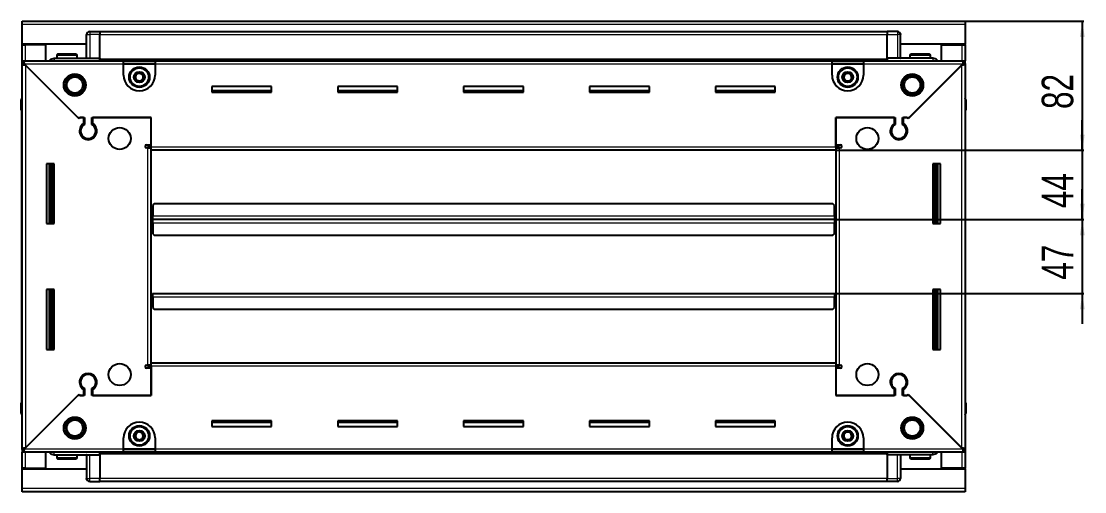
# Model space of a CAD drawing. Header units: millimetres. Extents: x 899 to 2758, y 934 to 1804.
# Drawn here: x 2083 to 2758, y 1344 to 1643 of the extents above; entities that cross this region are included whole.
import ezdxf

# ---------------------------------------------------------------- set-up
doc = ezdxf.new("R2010")
doc.units = ezdxf.units.MM
doc.layers.add('FORMAT', color=7, linetype='Continuous')
doc.styles.add('SLDTEXTSTYLE0', font='TXT', dxfattribs={"width": 0.75})
doc.dimstyles.new('SLDDIMSTYLE0', dxfattribs={"dimtxt": 20, "dimasz": 10, "dimexe": 0, "dimexo": 0.0625, "dimgap": 5, "dimtad": 2, "dimdec": 1, "dimrnd": 1e-09, "dimzin": 12, "dimdsep": 46, "dimtxsty": 'SLDTEXTSTYLE0', "dimsah": 1, "dimcen": 0.09, "dimadec": 0, "dimazin": 3, "dimtfac": 1, "dimtofl": 0, "dimtmove": 0, "dimatfit": 3, "dimfxl": 0, "dimfrac": 2, "dimtolj": 1, "dimtzin": 12, "dimarcsym": 0})
doc.dimstyles.new('SLDDIMSTYLE1', dxfattribs={"dimtxt": 20, "dimasz": 10, "dimexe": 0, "dimexo": 0.0625, "dimgap": 5, "dimtad": 2, "dimdec": 1, "dimrnd": 1e-09, "dimzin": 12, "dimdsep": 46, "dimtxsty": 'SLDTEXTSTYLE0', "dimsah": 1, "dimcen": 0.09, "dimadec": 0, "dimazin": 3, "dimtfac": 1, "dimtmove": 0, "dimatfit": 0, "dimfxl": 0, "dimfrac": 2, "dimtolj": 1, "dimtzin": 12, "dimarcsym": 0})

# ---------------------------------------------------------------- blocks, each defined once
blk = doc.blocks.new('_D_5')
at = {"layer": 'FORMAT'}
for p, q in [((2682.24, 1643.43), (2757.73, 1643.43)), ((2756.73, 1643.43), (2756.73, 1561.43)), ((2600.24, 1561.43), (2757.73, 1561.43))]:
    blk.add_line(p, q, dxfattribs=at)
for points in [[(2756.73, 1643.43), (2755.19, 1633.43), (2758.27, 1633.43)], [(2756.73, 1561.43), (2758.27, 1571.43), (2755.19, 1571.43)]]:
    blk.add_solid(points, dxfattribs=at)
at = {"layer": 'FORMAT', "insert": (2730.95, 1587.66), "char_height": 20, "attachment_point": 1, "rotation": 90, "style": 'SLDTEXTSTYLE0'}
blk.add_mtext('82', dxfattribs=at)
blk = doc.blocks.new('_D_6')
at = {"layer": 'FORMAT'}
for p, q in [((2756.73, 1561.43), (2756.73, 1580.66)), ((2600.24, 1561.43), (2757.73, 1561.43)), ((2756.73, 1561.43), (2756.73, 1517.43)), ((2599.24, 1517.43), (2757.73, 1517.43)), ((2756.73, 1517.43), (2756.73, 1498.2))]:
    blk.add_line(p, q, dxfattribs=at)
for points in [[(2756.73, 1561.43), (2758.27, 1571.43), (2755.19, 1571.43)], [(2756.73, 1517.43), (2755.19, 1507.43), (2758.27, 1507.43)]]:
    blk.add_solid(points, dxfattribs=at)
at = {"layer": 'FORMAT', "insert": (2730.95, 1524.66), "char_height": 20, "attachment_point": 1, "rotation": 90, "style": 'SLDTEXTSTYLE0'}
blk.add_mtext('44', dxfattribs=at)
blk = doc.blocks.new('_D_7')
at = {"layer": 'FORMAT'}
for p, q in [((2756.73, 1517.43), (2756.73, 1536.66)), ((2599.24, 1517.43), (2757.73, 1517.43)), ((2756.73, 1517.43), (2756.73, 1470.43)), ((2599.24, 1470.43), (2757.73, 1470.43)), ((2756.73, 1470.43), (2756.73, 1451.2))]:
    blk.add_line(p, q, dxfattribs=at)
for points in [[(2756.73, 1517.43), (2758.27, 1527.43), (2755.19, 1527.43)], [(2756.73, 1470.43), (2755.19, 1460.43), (2758.27, 1460.43)]]:
    blk.add_solid(points, dxfattribs=at)
at = {"layer": 'FORMAT', "insert": (2730.95, 1479.16), "char_height": 20, "attachment_point": 1, "rotation": 90, "style": 'SLDTEXTSTYLE0'}
blk.add_mtext('47', dxfattribs=at)

msp = doc.modelspace()

# ---------------------------------------------------------------- linework, layer by layer
at = {"color": 7, "linetype": 'Continuous', "lineweight": 25}
for p, q in [((2083.23, 1641.33), (2083.23, 1643.43)), ((2083.23, 1643.43), (2682.23, 1643.43)), ((2682.23, 1643.43), (2682.23, 1641.33)), ((2083.23, 1628.93), (2083.23, 1641.33)), ((2124.23, 1619.93), (2124.23, 1634.93)), ((2124.91, 1636.43), (2124.91, 1636.43)), ((2126.23, 1636.93), (2132.73, 1636.93)), ((2126.23, 1636.93), (2132.73, 1636.93)), ((2132.73, 1636.93), (2132.73, 1636.93)), ((2132.73, 1636.93), (2132.73, 1636.93)), ((2132.73, 1636.93), (2132.73, 1634.93)), ((2632.73, 1636.78), (2132.73, 1636.78)), ((2132.73, 1619.93), (2132.73, 1634.93)), ((2632.73, 1636.93), (2632.73, 1636.93)), ((2639.23, 1636.93), (2632.73, 1636.93)), ((2639.23, 1636.93), (2632.73, 1636.93)), ((2632.73, 1636.93), (2632.73, 1634.93)), ((2632.73, 1619.93), (2632.73, 1634.93)), ((2641.23, 1634.93), (2641.23, 1634.93)), ((2641.23, 1619.93), (2641.23, 1634.93)), ((2682.23, 1641.33), (2682.23, 1628.93)), ((2124.23, 1628.93), (2083.23, 1628.93)), ((2083.23, 1628.43), (2083.23, 1628.93)), ((2083.23, 1628.43), (2085.33, 1628.43)), ((2083.23, 1618.18), (2083.23, 1628.43)), ((2084.73, 1628.43), (2084.73, 1628.93)), ((2098.23, 1628.43), (2085.33, 1628.43)), ((2098.23, 1618.18), (2098.23, 1628.43)), ((2682.23, 1628.93), (2641.23, 1628.93)), ((2667.23, 1618.18), (2667.23, 1628.43)), ((2667.23, 1628.43), (2680.13, 1628.43)), ((2680.13, 1628.43), (2682.23, 1628.43)), ((2680.73, 1628.43), (2680.73, 1628.93)), ((2682.23, 1628.43), (2682.23, 1628.93)), ((2682.23, 1628.43), (2682.23, 1618.18)), ((2105.23, 1621.83), (2105.23, 1619.93)), ((2106.03, 1622.63), (2117.43, 1622.63)), ((2118.23, 1619.93), (2118.23, 1621.83)), ((2647.23, 1621.83), (2647.23, 1619.93)), ((2648.03, 1622.63), (2659.43, 1622.63)), ((2660.23, 1619.93), (2660.23, 1621.83)), ((2083.23, 1616.68), (2083.23, 1618.18)), ((2083.23, 1618.18), (2084.23, 1618.18)), ((2083.23, 1616.18), (2083.23, 1616.68)), ((2083.23, 1616.68), (2084.23, 1616.68)), ((2083.23, 1371.68), (2083.23, 1616.18)), ((2084.73, 1616.18), (2083.23, 1616.18)), ((2084.23, 1618.18), (2147.73, 1618.18)), ((2084.23, 1616.68), (2084.23, 1618.18)), ((2084.83, 1616.08), (2118.73, 1582.18)), ((2119.43, 1581.48), (2085.33, 1615.58)), ((2103.73, 1619.93), (2132.73, 1619.93)), ((2132.66, 1618.18), (2132.73, 1619.9)), ((2132.73, 1619.93), (2132.73, 1619.43)), ((2132.73, 1618.78), (2632.73, 1618.78)), ((2147.73, 1616.08), (2147.73, 1618.18)), ((2147.73, 1618.18), (2167.73, 1618.18)), ((2147.73, 1616.68), (2167.73, 1616.68)), ((2147.73, 1609.18), (2147.73, 1616.08)), ((2167.73, 1618.18), (2597.73, 1618.18)), ((2167.73, 1618.18), (2167.73, 1616.08)), ((2167.73, 1616.08), (2167.73, 1609.18)), ((2597.73, 1616.08), (2597.73, 1618.18)), ((2597.73, 1618.18), (2617.73, 1618.18)), ((2597.73, 1616.68), (2617.73, 1616.68)), ((2597.73, 1609.18), (2597.73, 1616.08)), ((2617.73, 1618.18), (2681.23, 1618.18)), ((2617.73, 1618.18), (2617.73, 1616.08)), ((2617.73, 1616.08), (2617.73, 1609.18)), ((2632.73, 1619.93), (2632.73, 1619.43)), ((2661.73, 1619.93), (2632.73, 1619.93)), ((2632.73, 1619.9), (2632.81, 1618.18)), ((2680.13, 1615.58), (2646.03, 1581.48)), ((2646.73, 1582.18), (2680.63, 1616.08)), ((2680.73, 1616.18), (2682.23, 1616.18)), ((2681.23, 1616.68), (2681.23, 1618.18)), ((2681.23, 1618.18), (2682.23, 1618.18)), ((2681.23, 1616.68), (2682.23, 1616.68)), ((2682.23, 1616.68), (2682.23, 1618.18)), ((2682.23, 1616.68), (2682.23, 1616.18)), ((2682.23, 1616.18), (2682.23, 1371.68)), ((2241.73, 1601.93), (2203.73, 1601.93)), ((2203.73, 1601.93), (2203.73, 1598.43)), ((2241.73, 1598.43), (2241.73, 1601.93)), ((2321.73, 1601.93), (2283.73, 1601.93)), ((2283.73, 1601.93), (2283.73, 1598.43)), ((2321.73, 1598.43), (2321.73, 1601.93)), ((2401.73, 1601.93), (2363.73, 1601.93)), ((2363.73, 1601.93), (2363.73, 1598.43)), ((2401.73, 1598.43), (2401.73, 1601.93)), ((2481.73, 1601.93), (2443.73, 1601.93)), ((2443.73, 1601.93), (2443.73, 1598.43)), ((2481.73, 1598.43), (2481.73, 1601.93)), ((2561.73, 1601.93), (2523.73, 1601.93)), ((2523.73, 1601.93), (2523.73, 1598.43)), ((2561.73, 1598.43), (2561.73, 1601.93)), ((2241.73, 1599.18), (2203.73, 1599.18)), ((2203.73, 1598.43), (2241.73, 1598.43)), ((2321.73, 1599.18), (2283.73, 1599.18)), ((2283.73, 1598.43), (2321.73, 1598.43)), ((2401.73, 1599.18), (2363.73, 1599.18)), ((2363.73, 1598.43), (2401.73, 1598.43)), ((2481.73, 1599.18), (2443.73, 1599.18)), ((2443.73, 1598.43), (2481.73, 1598.43)), ((2561.73, 1599.18), (2523.73, 1599.18)), ((2523.73, 1598.43), (2561.73, 1598.43)), ((2682.23, 1594.76), (2682.23, 1594.76)), ((2082.73, 1593.43), (2082.73, 1586.93)), ((2082.73, 1586.93), (2082.73, 1593.43)), ((2682.73, 1593.43), (2682.73, 1586.93)), ((2682.73, 1586.93), (2682.73, 1593.43)), ((2082.73, 1586.93), (2082.73, 1586.93)), ((2083.23, 1586.93), (2082.73, 1586.93)), ((2082.88, 1586.93), (2082.88, 1400.93)), ((2118.73, 1582.18), (2122.93, 1582.18)), ((2120.13, 1582.18), (2119.43, 1581.48)), ((2122.23, 1582.18), (2120.13, 1582.18)), ((2122.23, 1582.18), (2122.23, 1578.29)), ((2122.93, 1582.18), (2122.93, 1577.9)), ((2127.53, 1582.18), (2165.23, 1582.18)), ((2127.53, 1577.9), (2127.53, 1582.18)), ((2128.23, 1578.29), (2128.23, 1582.18)), ((2165.23, 1582.18), (2128.23, 1582.18)), ((2165.23, 1563.53), (2165.23, 1582.18)), ((2165.23, 1564.93), (2165.23, 1582.18)), ((2600.23, 1582.18), (2637.93, 1582.18)), ((2600.23, 1563.53), (2600.23, 1582.18)), ((2600.23, 1582.18), (2600.23, 1564.93)), ((2637.23, 1582.18), (2600.23, 1582.18)), ((2637.23, 1582.18), (2637.23, 1578.29)), ((2637.93, 1582.18), (2637.93, 1577.9)), ((2642.53, 1582.18), (2646.73, 1582.18)), ((2642.53, 1577.9), (2642.53, 1582.18)), ((2645.33, 1582.18), (2643.23, 1582.18)), ((2643.23, 1578.29), (2643.23, 1582.18)), ((2646.03, 1581.48), (2645.33, 1582.18)), ((2682.23, 1586.93), (2682.73, 1586.93)), ((2682.58, 1400.93), (2682.58, 1586.93)), ((2682.73, 1586.93), (2682.73, 1586.93)), ((2682.73, 1586.93), (2682.73, 1586.93)), ((2123.23, 1569.32), (2123.23, 1568.56)), ((2642.23, 1569.32), (2642.23, 1568.56)), ((2162.38, 1564.93), (2165.23, 1564.93)), ((2163.13, 1562.93), (2162.38, 1562.93)), ((2163.13, 1562.93), (2165.23, 1562.93)), ((2165.23, 1563.93), (2163.23, 1563.93)), ((2163.23, 1563.93), (2163.23, 1562.93)), ((2165.23, 1561.43), (2165.23, 1563.53)), ((2600.23, 1561.43), (2165.23, 1561.43)), ((2165.23, 1426.43), (2165.23, 1561.43)), ((2600.23, 1564.93), (2603.08, 1564.93)), ((2602.23, 1563.93), (2600.23, 1563.93)), ((2600.23, 1563.53), (2600.23, 1561.43)), ((2600.23, 1562.93), (2602.33, 1562.93)), ((2600.23, 1561.43), (2600.23, 1426.43)), ((2602.23, 1562.93), (2602.23, 1563.93)), ((2603.08, 1562.93), (2602.33, 1562.93)), ((2103.73, 1552.93), (2098.73, 1552.93)), ((2098.73, 1552.93), (2098.73, 1514.93)), ((2100.88, 1514.93), (2100.88, 1552.93)), ((2102.67, 1514.93), (2102.67, 1552.93)), ((2102.71, 1514.93), (2102.71, 1552.93)), ((2103.73, 1514.93), (2103.73, 1552.93)), ((2661.73, 1552.93), (2661.73, 1514.93)), ((2666.73, 1552.93), (2661.73, 1552.93)), ((2662.75, 1552.93), (2662.75, 1514.93)), ((2662.79, 1552.93), (2662.79, 1514.93)), ((2664.58, 1552.93), (2664.58, 1514.93)), ((2666.73, 1514.93), (2666.73, 1552.93)), ((2167.23, 1527.43), (2166.23, 1526.43)), ((2598.23, 1527.43), (2167.23, 1527.43)), ((2599.23, 1526.43), (2598.23, 1527.43)), ((2166.23, 1520.28), (2165.98, 1520.28)), ((2165.98, 1520.28), (2165.98, 1517.43)), ((2166.23, 1526.43), (2166.23, 1519.53)), ((2599.23, 1519.53), (2599.23, 1526.43)), ((2599.48, 1520.28), (2599.23, 1520.28)), ((2599.48, 1517.43), (2599.48, 1520.28)), ((2098.73, 1514.93), (2103.73, 1514.93)), ((2165.98, 1517.43), (2165.23, 1517.43)), ((2165.98, 1517.43), (2165.98, 1514.58)), ((2165.98, 1514.58), (2166.23, 1514.58)), ((2166.23, 1517.43), (2166.23, 1519.53)), ((2599.23, 1517.43), (2166.23, 1517.43)), ((2166.23, 1515.33), (2166.23, 1517.43)), ((2166.23, 1515.33), (2166.23, 1508.43)), ((2599.23, 1519.53), (2599.23, 1517.43)), ((2599.23, 1517.43), (2599.23, 1515.33)), ((2599.23, 1508.43), (2599.23, 1515.33)), ((2599.23, 1514.58), (2599.48, 1514.58)), ((2600.23, 1517.43), (2599.48, 1517.43)), ((2599.48, 1514.58), (2599.48, 1517.43)), ((2661.73, 1514.93), (2666.73, 1514.93)), ((2166.23, 1508.43), (2167.23, 1507.43)), ((2167.23, 1507.43), (2598.23, 1507.43)), ((2598.23, 1507.43), (2599.23, 1508.43)), ((2103.73, 1472.93), (2098.73, 1472.93)), ((2098.73, 1472.93), (2098.73, 1434.93)), ((2100.88, 1434.93), (2100.88, 1472.93)), ((2102.67, 1434.93), (2102.67, 1472.93)), ((2102.71, 1434.93), (2102.71, 1472.93)), ((2103.73, 1434.93), (2103.73, 1472.93)), ((2661.73, 1472.93), (2661.73, 1434.93)), ((2666.73, 1472.93), (2661.73, 1472.93)), ((2662.75, 1472.93), (2662.75, 1434.93)), ((2662.79, 1472.93), (2662.79, 1434.93)), ((2664.58, 1472.93), (2664.58, 1434.93)), ((2666.73, 1434.93), (2666.73, 1472.93)), ((2165.23, 1470.43), (2165.98, 1470.43)), ((2165.98, 1470.43), (2165.98, 1467.58)), ((2165.98, 1467.58), (2166.23, 1467.58)), ((2166.23, 1468.33), (2166.23, 1470.43)), ((2166.23, 1470.43), (2599.23, 1470.43)), ((2166.23, 1468.33), (2166.23, 1461.43)), ((2599.23, 1470.43), (2599.23, 1468.33)), ((2599.23, 1461.43), (2599.23, 1468.33)), ((2599.23, 1467.58), (2599.48, 1467.58)), ((2599.48, 1467.58), (2599.48, 1470.43)), ((2599.48, 1470.43), (2600.23, 1470.43)), ((2166.23, 1461.43), (2167.23, 1460.43)), ((2167.23, 1460.43), (2598.23, 1460.43)), ((2598.23, 1460.43), (2599.23, 1461.43)), ((2098.73, 1434.93), (2103.73, 1434.93)), ((2661.73, 1434.93), (2666.73, 1434.93)), ((2165.23, 1424.33), (2165.23, 1426.43)), ((2165.23, 1426.43), (2600.23, 1426.43)), ((2600.23, 1426.43), (2600.23, 1424.33)), ((2123.23, 1419.31), (2123.23, 1418.55)), ((2162.38, 1424.93), (2163.13, 1424.93)), ((2165.23, 1422.93), (2162.38, 1422.93)), ((2165.23, 1424.93), (2163.13, 1424.93)), ((2163.23, 1424.93), (2163.23, 1423.93)), ((2163.23, 1423.93), (2165.23, 1423.93)), ((2165.23, 1424.33), (2165.23, 1405.68)), ((2165.23, 1405.68), (2165.23, 1422.93)), ((2602.33, 1424.93), (2600.23, 1424.93)), ((2600.23, 1424.33), (2600.23, 1405.68)), ((2600.23, 1423.93), (2602.23, 1423.93)), ((2600.23, 1422.93), (2600.23, 1405.68)), ((2603.08, 1422.93), (2600.23, 1422.93)), ((2602.23, 1423.93), (2602.23, 1424.93)), ((2602.33, 1424.93), (2603.08, 1424.93)), ((2642.23, 1419.31), (2642.23, 1418.55)), ((2118.73, 1405.68), (2084.83, 1371.78)), ((2085.33, 1372.28), (2119.43, 1406.38)), ((2122.93, 1405.68), (2118.73, 1405.68)), ((2119.43, 1406.38), (2120.13, 1405.68)), ((2120.13, 1405.68), (2122.23, 1405.68)), ((2122.23, 1409.57), (2122.23, 1405.68)), ((2122.93, 1409.97), (2122.93, 1405.68)), ((2127.53, 1405.68), (2127.53, 1409.97)), ((2165.23, 1405.68), (2127.53, 1405.68)), ((2128.23, 1405.68), (2128.23, 1409.57)), ((2128.23, 1405.68), (2165.23, 1405.68)), ((2637.93, 1405.68), (2600.23, 1405.68)), ((2600.23, 1405.68), (2637.23, 1405.68)), ((2637.23, 1409.57), (2637.23, 1405.68)), ((2637.93, 1409.97), (2637.93, 1405.68)), ((2642.53, 1405.68), (2642.53, 1409.97)), ((2646.73, 1405.68), (2642.53, 1405.68)), ((2643.23, 1405.68), (2643.23, 1409.57)), ((2643.23, 1405.68), (2645.33, 1405.68)), ((2645.33, 1405.68), (2646.03, 1406.38)), ((2646.03, 1406.38), (2680.13, 1372.28)), ((2680.63, 1371.78), (2646.73, 1405.68)), ((2082.73, 1400.93), (2082.73, 1400.93)), ((2082.73, 1394.43), (2082.73, 1400.93)), ((2082.73, 1400.93), (2082.73, 1400.93)), ((2082.73, 1400.93), (2082.73, 1394.43)), ((2083.23, 1400.93), (2082.73, 1400.93)), ((2682.23, 1400.93), (2682.73, 1400.93)), ((2682.73, 1400.93), (2682.73, 1400.93)), ((2682.73, 1394.43), (2682.73, 1400.93)), ((2682.73, 1400.93), (2682.73, 1394.43)), ((2083.23, 1393.11), (2083.23, 1393.11)), ((2241.73, 1389.43), (2203.73, 1389.43)), ((2203.73, 1389.43), (2203.73, 1385.93)), ((2203.73, 1388.68), (2241.73, 1388.68)), ((2203.73, 1385.93), (2241.73, 1385.93)), ((2241.73, 1385.93), (2241.73, 1389.43)), ((2321.73, 1389.43), (2283.73, 1389.43)), ((2283.73, 1389.43), (2283.73, 1385.93)), ((2283.73, 1388.68), (2321.73, 1388.68)), ((2283.73, 1385.93), (2321.73, 1385.93)), ((2321.73, 1385.93), (2321.73, 1389.43)), ((2401.73, 1389.43), (2363.73, 1389.43)), ((2363.73, 1389.43), (2363.73, 1385.93)), ((2363.73, 1388.68), (2401.73, 1388.68)), ((2363.73, 1385.93), (2401.73, 1385.93)), ((2401.73, 1385.93), (2401.73, 1389.43)), ((2481.73, 1389.43), (2443.73, 1389.43)), ((2443.73, 1389.43), (2443.73, 1385.93)), ((2443.73, 1388.68), (2481.73, 1388.68)), ((2443.73, 1385.93), (2481.73, 1385.93)), ((2481.73, 1385.93), (2481.73, 1389.43)), ((2561.73, 1389.43), (2523.73, 1389.43)), ((2523.73, 1389.43), (2523.73, 1385.93)), ((2523.73, 1388.68), (2561.73, 1388.68)), ((2523.73, 1385.93), (2561.73, 1385.93)), ((2561.73, 1385.93), (2561.73, 1389.43)), ((2147.73, 1371.78), (2147.73, 1378.68)), ((2167.73, 1378.68), (2167.73, 1371.78)), ((2597.73, 1371.78), (2597.73, 1378.68)), ((2617.73, 1378.68), (2617.73, 1371.78)), ((2083.23, 1371.18), (2083.23, 1371.68)), ((2084.73, 1371.68), (2083.23, 1371.68)), ((2147.73, 1369.68), (2147.73, 1371.78)), ((2167.73, 1371.78), (2167.73, 1369.68)), ((2597.73, 1369.68), (2597.73, 1371.78)), ((2617.73, 1371.78), (2617.73, 1369.68)), ((2680.73, 1371.68), (2682.23, 1371.68)), ((2682.23, 1371.68), (2682.23, 1371.18)), ((2083.23, 1371.18), (2083.23, 1369.68)), ((2084.23, 1371.18), (2083.23, 1371.18)), ((2083.23, 1359.43), (2083.23, 1369.68)), ((2084.23, 1369.68), (2083.23, 1369.68)), ((2084.23, 1371.18), (2084.23, 1369.68)), ((2147.73, 1369.68), (2084.23, 1369.68)), ((2098.23, 1359.43), (2098.23, 1369.68)), ((2103.73, 1367.93), (2132.73, 1367.93)), ((2105.23, 1367.93), (2105.23, 1366.03)), ((2109.81, 1365.23), (2106.03, 1365.23)), ((2117.43, 1365.23), (2109.81, 1365.23)), ((2118.23, 1366.03), (2118.23, 1367.93)), ((2124.23, 1367.93), (2124.23, 1352.93)), ((2132.73, 1367.97), (2132.66, 1369.68)), ((2632.73, 1369.08), (2132.73, 1369.08)), ((2132.73, 1367.93), (2132.73, 1368.43)), ((2132.73, 1367.93), (2132.73, 1352.93)), ((2167.73, 1371.18), (2147.73, 1371.18)), ((2167.73, 1369.68), (2147.73, 1369.68)), ((2597.73, 1369.68), (2167.73, 1369.68)), ((2617.73, 1371.18), (2597.73, 1371.18)), ((2617.73, 1369.68), (2597.73, 1369.68)), ((2681.23, 1369.68), (2617.73, 1369.68)), ((2632.81, 1369.68), (2632.73, 1367.97)), ((2632.73, 1367.93), (2632.73, 1368.43)), ((2661.73, 1367.93), (2632.73, 1367.93)), ((2632.73, 1367.93), (2632.73, 1352.93)), ((2641.23, 1367.93), (2641.23, 1352.93)), ((2647.23, 1367.93), (2647.23, 1366.03)), ((2655.02, 1365.23), (2648.03, 1365.23)), ((2659.43, 1365.23), (2655.02, 1365.23)), ((2660.23, 1366.03), (2660.23, 1367.93)), ((2667.23, 1359.43), (2667.23, 1369.68)), ((2681.23, 1371.18), (2681.23, 1369.68)), ((2682.23, 1371.18), (2681.23, 1371.18)), ((2682.23, 1369.68), (2681.23, 1369.68)), ((2682.23, 1371.18), (2682.23, 1369.68)), ((2682.23, 1369.68), (2682.23, 1359.43)), ((2085.33, 1359.43), (2083.23, 1359.43)), ((2083.23, 1358.93), (2083.23, 1359.43)), ((2083.23, 1346.53), (2083.23, 1358.93)), ((2083.23, 1358.93), (2124.23, 1358.93)), ((2084.73, 1358.93), (2084.73, 1359.43)), ((2085.33, 1359.43), (2098.23, 1359.43)), ((2641.23, 1358.93), (2682.23, 1358.93)), ((2680.13, 1359.43), (2667.23, 1359.43)), ((2682.23, 1359.43), (2680.13, 1359.43)), ((2680.73, 1358.93), (2680.73, 1359.43)), ((2682.23, 1358.93), (2682.23, 1359.43)), ((2682.23, 1358.93), (2682.23, 1346.53)), ((2124.23, 1352.93), (2124.23, 1352.93)), ((2132.73, 1350.93), (2132.73, 1352.93)), ((2132.73, 1351.08), (2632.73, 1351.08)), ((2632.73, 1350.93), (2632.73, 1352.93)), ((2640.55, 1351.43), (2640.55, 1351.43)), ((2083.23, 1344.43), (2083.23, 1346.53)), ((2682.23, 1344.43), (2083.23, 1344.43)), ((2126.23, 1350.93), (2132.73, 1350.93)), ((2126.23, 1350.93), (2132.73, 1350.93)), ((2132.73, 1350.93), (2132.73, 1350.93)), ((2632.73, 1350.93), (2632.73, 1350.93)), ((2639.23, 1350.93), (2632.73, 1350.93)), ((2632.73, 1350.93), (2632.73, 1350.93)), ((2639.23, 1350.93), (2632.73, 1350.93)), ((2682.23, 1346.53), (2682.23, 1344.43))]:
    msp.add_line(p, q, dxfattribs=at)
at = {"color": 8, "linetype": 'Continuous', "lineweight": 18}
for p, q in [((2682.23, 1641.33), (2083.23, 1641.33)), ((2124.23, 1634.93), (2126.23, 1634.93)), ((2126.23, 1636.93), (2126.23, 1634.93)), ((2126.23, 1634.93), (2126.23, 1619.93)), ((2132.73, 1634.93), (2126.23, 1634.93)), ((2632.73, 1634.93), (2639.23, 1634.93)), ((2639.23, 1636.93), (2639.23, 1634.93)), ((2639.23, 1634.93), (2639.23, 1619.93)), ((2641.23, 1634.93), (2639.23, 1634.93)), ((2085.33, 1628.43), (2085.33, 1628.93)), ((2085.33, 1618.18), (2085.33, 1628.43)), ((2632.73, 1634.78), (2132.73, 1634.78)), ((2680.13, 1628.93), (2680.13, 1628.43)), ((2680.13, 1628.43), (2680.13, 1618.18)), ((2105.23, 1621.83), (2118.23, 1621.83)), ((2647.23, 1621.83), (2660.23, 1621.83)), ((2147.73, 1616.08), (2084.83, 1616.08)), ((2085.33, 1615.58), (2085.33, 1372.28)), ((2632.73, 1619.43), (2132.73, 1619.43)), ((2632.73, 1618.2), (2132.73, 1618.2)), ((2147.73, 1616.08), (2167.73, 1616.08)), ((2597.73, 1616.08), (2167.73, 1616.08)), ((2597.73, 1616.08), (2617.73, 1616.08)), ((2680.63, 1616.08), (2617.73, 1616.08)), ((2680.13, 1372.28), (2680.13, 1615.58)), ((2083.23, 1593.43), (2082.73, 1593.43)), ((2682.23, 1593.43), (2682.73, 1593.43)), ((2163.13, 1424.93), (2163.13, 1562.93)), ((2165.23, 1563.53), (2600.23, 1563.53)), ((2602.33, 1562.93), (2602.33, 1424.93)), ((2100.23, 1552.93), (2100.23, 1514.93)), ((2101.47, 1552.93), (2101.47, 1514.93)), ((2663.99, 1514.93), (2663.99, 1552.93)), ((2665.23, 1514.93), (2665.23, 1552.93)), ((2599.23, 1519.53), (2166.23, 1519.53)), ((2166.23, 1515.33), (2599.23, 1515.33)), ((2100.23, 1472.93), (2100.23, 1434.93)), ((2101.47, 1472.93), (2101.47, 1434.93)), ((2663.99, 1434.93), (2663.99, 1472.93)), ((2665.23, 1434.93), (2665.23, 1472.93)), ((2166.23, 1468.33), (2599.23, 1468.33)), ((2600.23, 1424.33), (2165.23, 1424.33)), ((2083.23, 1394.43), (2082.73, 1394.43)), ((2682.23, 1394.43), (2682.73, 1394.43)), ((2084.83, 1371.78), (2147.73, 1371.78)), ((2167.73, 1371.78), (2147.73, 1371.78)), ((2167.73, 1371.78), (2597.73, 1371.78)), ((2617.73, 1371.78), (2597.73, 1371.78)), ((2617.73, 1371.78), (2680.63, 1371.78)), ((2085.33, 1359.43), (2085.33, 1369.68)), ((2109.53, 1366.03), (2105.23, 1366.03)), ((2118.23, 1366.03), (2109.53, 1366.03)), ((2126.23, 1352.93), (2126.23, 1367.93)), ((2132.73, 1369.67), (2632.73, 1369.67)), ((2132.73, 1368.43), (2632.73, 1368.43)), ((2639.23, 1352.93), (2639.23, 1367.93)), ((2655.2, 1366.03), (2647.23, 1366.03)), ((2660.23, 1366.03), (2655.2, 1366.03)), ((2680.13, 1369.68), (2680.13, 1359.43)), ((2085.33, 1358.93), (2085.33, 1359.43)), ((2680.13, 1359.43), (2680.13, 1358.93)), ((2124.23, 1352.93), (2126.23, 1352.93)), ((2132.73, 1352.93), (2126.23, 1352.93)), ((2126.23, 1350.93), (2126.23, 1352.93)), ((2132.73, 1353.08), (2632.73, 1353.08)), ((2632.73, 1352.93), (2639.23, 1352.93)), ((2641.23, 1352.93), (2639.23, 1352.93)), ((2639.23, 1350.93), (2639.23, 1352.93)), ((2682.23, 1346.53), (2083.23, 1346.53))]:
    msp.add_line(p, q, dxfattribs=at)
at = {"color": 7, "linetype": 'Continuous', "lineweight": 25, "flags": 128}
for points in [[(2641.08, 1635.69), (2641.19, 1635.32), (2641.23, 1634.93)], [(2124.38, 1352.18), (2124.27, 1352.54), (2124.23, 1352.93)]]:
    msp.add_lwpolyline(points, dxfattribs=at)
at = {"color": 7, "linetype": 'Continuous', "lineweight": 25}
for centre, radius in [((2116.73, 1602.93), 7), ((2116.73, 1602.93), 6.03), ((2116.73, 1602.93), 5.1), ((2157.73, 1607.93), 6.5), ((2157.73, 1607.93), 3.46), ((2607.73, 1607.93), 6.5), ((2607.73, 1607.93), 3.46), ((2648.73, 1602.93), 7), ((2648.73, 1602.93), 6.03), ((2648.73, 1602.93), 5.1), ((2145.23, 1568.93), 7), ((2620.23, 1568.93), 7), ((2145.23, 1418.93), 7), ((2620.23, 1418.93), 7), ((2116.73, 1384.93), 7), ((2648.73, 1384.93), 7), ((2116.73, 1384.93), 6.02), ((2116.73, 1384.93), 5.1), ((2157.73, 1379.93), 6.5), ((2607.73, 1379.93), 6.5), ((2648.73, 1384.93), 6.03), ((2648.73, 1384.93), 5.1), ((2157.73, 1379.93), 3.46), ((2607.73, 1379.93), 3.46)]:
    msp.add_circle(centre, radius, dxfattribs=at)
at = {"color": 8, "linetype": 'Continuous', "lineweight": 18}
for centre in [(2157.73, 1607.93), (2607.73, 1607.93), (2157.73, 1379.93), (2607.73, 1379.93)]:
    msp.add_circle(centre, 5.7, dxfattribs=at)
at = {"color": 7, "linetype": 'Continuous', "lineweight": 25}
for centre, radius, start, end in [((2126.23, 1634.93), 2, 90, 180), ((2639.23, 1634.93), 2, 0, 90), ((2106.03, 1621.83), 0.8, 90, 180), ((2117.43, 1621.83), 0.8, 0, 90), ((2648.03, 1621.83), 0.8, 90, 180), ((2659.43, 1621.83), 0.8, 0, 90), ((2124.03, 1620.13), 0.2, 270, 0), ((2641.43, 1620.13), 0.2, 180, 270), ((2157.73, 1609.18), 10, 180, 270), ((2157.73, 1607.93), 2.5, 134.01559, 194.01559), ((2157.73, 1607.93), 2.5, 74.01559, 134.01559), ((2157.73, 1609.18), 10, 270, 0), ((2157.73, 1607.93), 2.5, 14.01559, 74.01559), ((2157.73, 1607.93), 2.5, 314.01559, 14.01559), ((2607.73, 1609.18), 10, 180, 270), ((2607.73, 1607.93), 2.5, 160.11158, 220.11158), ((2607.73, 1607.93), 2.5, 100.11158, 160.11158), ((2607.73, 1607.93), 2.5, 40.11158, 100.11158), ((2607.73, 1609.18), 10, 270, 0), ((2607.73, 1607.93), 2.5, 340.11158, 40.11158), ((2157.73, 1607.93), 2.5, 194.01559, 254.01559), ((2157.73, 1607.93), 2.5, 254.01559, 314.01559), ((2607.73, 1607.93), 2.5, 220.11158, 280.11158), ((2607.73, 1607.93), 2.5, 280.11158, 340.11158), ((2084.73, 1593.43), 2, 138.59038, 180), ((2680.73, 1593.43), 2, 0, 41.39416), ((2125.23, 1573.68), 5.5, 123.05573, 56.94427), ((2125.23, 1573.68), 4.8, 118.63099, 61.36901), ((2640.23, 1573.68), 5.5, 123.05573, 56.94427), ((2640.23, 1573.68), 4.8, 118.63099, 61.36901), ((2162.38, 1563.93), 1, 90, 270), ((2603.08, 1563.93), 1, 270, 90), ((2125.23, 1414.18), 5.5, 303.05573, 236.94427), ((2125.23, 1414.18), 4.8, 298.63099, 241.36901), ((2162.38, 1423.93), 1, 90, 270), ((2603.08, 1423.93), 1, 270, 90), ((2640.23, 1414.18), 5.5, 303.05573, 236.94427), ((2640.23, 1414.18), 4.8, 298.63099, 241.36901), ((2084.73, 1394.43), 2, 180, 221.39416), ((2680.73, 1394.43), 2, 318.57492, 360), ((2680.73, 1394.43), 2, 318.59038, 0), ((2157.73, 1378.68), 10, 90, 180), ((2157.73, 1378.68), 10, 0, 90), ((2607.73, 1378.68), 10, 90, 180), ((2607.73, 1378.68), 10, 0, 90), ((2157.73, 1379.93), 2.5, 127.47401, 187.47401), ((2157.73, 1379.93), 2.5, 187.47401, 247.47401), ((2157.73, 1379.93), 2.5, 67.47401, 127.47401), ((2157.73, 1379.93), 2.5, 7.47401, 67.47401), ((2157.73, 1379.93), 2.5, 307.47401, 7.47401), ((2607.73, 1379.93), 2.5, 147.04236, 207.04236), ((2607.73, 1379.93), 2.5, 207.04236, 267.04236), ((2607.73, 1379.93), 2.5, 87.04236, 147.04236), ((2607.73, 1379.93), 2.5, 267.04236, 327.04236), ((2607.73, 1379.93), 2.5, 27.04236, 87.04236), ((2607.73, 1379.93), 2.5, 327.04236, 27.04236), ((2157.73, 1379.93), 2.5, 247.47401, 307.47401), ((2106.03, 1366.03), 0.8, 180, 270), ((2117.43, 1366.03), 0.8, 270, 360), ((2124.03, 1367.73), 0.2, 0, 90), ((2641.43, 1367.73), 0.2, 90, 180), ((2648.03, 1366.03), 0.8, 180, 270), ((2659.43, 1366.03), 0.8, 270, 0), ((2126.23, 1352.93), 2, 180, 270), ((2639.23, 1352.93), 2, 270, 0)]:
    msp.add_arc(centre, radius, start, end, dxfattribs=at)
for points, knots in [([(2083.23, 1616.18), (2083.26, 1616.14), (2083.31, 1616.05), (2083.7, 1615.91), (2084.26, 1615.78), (2084.84, 1615.67), (2085.2, 1615.61), (2085.33, 1615.58)], [0, 0, 0, 0, 0.230255, 0.448522, 0.666786, 0.88505, 1, 1, 1, 1]), ([(2084.83, 1616.08), (2084.78, 1616.34), (2084.69, 1616.83), (2084.56, 1617.47), (2084.43, 1617.94), (2084.32, 1618.16), (2084.25, 1618.18), (2084.23, 1618.18)], [0, 0, 0, 0, 0.230255, 0.448522, 0.666786, 0.88505, 1, 1, 1, 1]), ([(2100.52, 1618.18), (2100.64, 1618.38), (2101.02, 1619.03), (2102.18, 1619.74), (2103.21, 1619.87), (2103.73, 1619.93)], [0, 0, 0, 0, 0.18225, 0.591125, 1, 1, 1, 1]), ([(2132.73, 1619.93), (2132.73, 1619.9), (2132.73, 1619.82), (2132.73, 1619.2), (2132.73, 1618.62), (2132.73, 1618.23), (2132.73, 1618.2)], [0, 0, 0, 0, 0.324279, 0.648558, 0.972836, 1, 1, 1, 1]), ([(2632.73, 1619.93), (2632.73, 1619.9), (2632.73, 1619.82), (2632.73, 1619.2), (2632.73, 1618.64), (2632.73, 1618.27), (2632.73, 1618.26)], [0, 0, 0, 0, 0.330266, 0.660532, 0.990799, 1, 1, 1, 1]), ([(2664.95, 1618.18), (2664.83, 1618.38), (2664.44, 1619.03), (2663.28, 1619.74), (2662.25, 1619.87), (2661.73, 1619.93)], [0, 0, 0, 0, 0.1822499, 0.5911249, 1, 1, 1, 1]), ([(2680.13, 1615.58), (2680.38, 1615.63), (2680.88, 1615.72), (2681.52, 1615.85), (2681.98, 1615.98), (2682.2, 1616.09), (2682.22, 1616.16), (2682.23, 1616.18)], [0, 0, 0, 0, 0.2302553, 0.4485219, 0.6667858, 0.8850496, 1, 1, 1, 1]), ([(2681.23, 1618.18), (2681.18, 1618.16), (2681.09, 1618.11), (2680.96, 1617.71), (2680.83, 1617.15), (2680.72, 1616.57), (2680.65, 1616.21), (2680.63, 1616.08)], [0, 0, 0, 0, 0.230255, 0.448522, 0.666786, 0.88505, 1, 1, 1, 1]), ([(2154.96, 1608.73), (2155.33, 1609.09), (2156.02, 1609.76), (2156.71, 1610.42), (2157.03, 1610.73)], [0, 0, 0, 0, 0.534686, 1, 1, 1, 1]), ([(2155.65, 1605.93), (2155.57, 1606.26), (2155.37, 1607.06), (2155.13, 1608.03), (2154.99, 1608.61), (2154.96, 1608.73)], [0, 0, 0, 0, 0.362901, 0.866875, 1, 1, 1, 1]), ([(2157.03, 1610.73), (2157.53, 1610.59), (2158.45, 1610.33), (2159.38, 1610.06), (2159.81, 1609.94)], [0, 0, 0, 0, 0.534686, 1, 1, 1, 1]), ([(2159.81, 1609.94), (2159.84, 1609.82), (2159.98, 1609.24), (2160.22, 1608.27), (2160.42, 1607.47), (2160.51, 1607.14)], [0, 0, 0, 0, 0.133125, 0.637099, 1, 1, 1, 1]), ([(2604.89, 1607.43), (2604.93, 1607.54), (2605.13, 1608.11), (2605.47, 1609.04), (2605.75, 1609.82), (2605.87, 1610.14)], [0, 0, 0, 0, 0.133125, 0.637099, 1, 1, 1, 1]), ([(2605.87, 1610.14), (2606.38, 1610.23), (2607.33, 1610.4), (2608.27, 1610.57), (2608.71, 1610.65)], [0, 0, 0, 0, 0.534686, 1, 1, 1, 1]), ([(2608.71, 1610.65), (2609.04, 1610.25), (2609.67, 1609.52), (2610.28, 1608.78), (2610.57, 1608.44)], [0, 0, 0, 0, 0.534686, 1, 1, 1, 1]), ([(2610.57, 1608.44), (2610.46, 1608.12), (2610.18, 1607.34), (2609.84, 1606.41), (2609.63, 1605.84), (2609.59, 1605.73)], [0, 0, 0, 0, 0.362901, 0.866875, 1, 1, 1, 1]), ([(2158.43, 1605.13), (2157.93, 1605.28), (2157.01, 1605.54), (2156.08, 1605.81), (2155.65, 1605.93)], [0, 0, 0, 0, 0.534686, 1, 1, 1, 1]), ([(2160.51, 1607.14), (2160.13, 1606.78), (2159.44, 1606.11), (2158.75, 1605.44), (2158.43, 1605.13)], [0, 0, 0, 0, 0.534686, 1, 1, 1, 1]), ([(2606.75, 1605.22), (2606.42, 1605.61), (2605.79, 1606.35), (2605.18, 1607.09), (2604.89, 1607.43)], [0, 0, 0, 0, 0.534686, 1, 1, 1, 1]), ([(2609.59, 1605.73), (2609.08, 1605.64), (2608.13, 1605.47), (2607.19, 1605.3), (2606.75, 1605.22)], [0, 0, 0, 0, 0.5346859, 1, 1, 1, 1]), ([(2155.06, 1381.04), (2155.16, 1381.12), (2155.64, 1381.48), (2156.43, 1382.09), (2157.08, 1382.59), (2157.36, 1382.8)], [0, 0, 0, 0, 0.133125, 0.637099, 1, 1, 1, 1]), ([(2155.44, 1378.18), (2155.37, 1378.69), (2155.25, 1379.65), (2155.12, 1380.6), (2155.06, 1381.04)], [0, 0, 0, 0, 0.534686, 1, 1, 1, 1]), ([(2158.11, 1377.07), (2157.63, 1377.27), (2156.74, 1377.64), (2155.85, 1378.01), (2155.44, 1378.18)], [0, 0, 0, 0, 0.5346859, 1, 1, 1, 1]), ([(2157.36, 1382.8), (2157.83, 1382.6), (2158.72, 1382.23), (2159.61, 1381.86), (2160.02, 1381.69)], [0, 0, 0, 0, 0.5346859, 1, 1, 1, 1]), ([(2160.4, 1378.83), (2160.12, 1378.62), (2159.47, 1378.12), (2158.68, 1377.51), (2158.21, 1377.15), (2158.11, 1377.07)], [0, 0, 0, 0, 0.362901, 0.866875, 1, 1, 1, 1]), ([(2160.02, 1381.69), (2160.09, 1381.18), (2160.21, 1380.22), (2160.34, 1379.27), (2160.4, 1378.83)], [0, 0, 0, 0, 0.534686, 1, 1, 1, 1]), ([(2604.85, 1380.08), (2605.13, 1380.52), (2605.65, 1381.33), (2606.18, 1382.13), (2606.42, 1382.51)], [0, 0, 0, 0, 0.534686, 1, 1, 1, 1]), ([(2606.16, 1377.51), (2605.93, 1377.97), (2605.49, 1378.83), (2605.05, 1379.69), (2604.85, 1380.08)], [0, 0, 0, 0, 0.534686, 1, 1, 1, 1]), ([(2606.42, 1382.51), (2606.54, 1382.5), (2607.14, 1382.47), (2608.13, 1382.42), (2608.96, 1382.37), (2609.3, 1382.36)], [0, 0, 0, 0, 0.133125, 0.637099, 1, 1, 1, 1]), ([(2610.61, 1379.79), (2610.33, 1379.35), (2609.81, 1378.54), (2609.29, 1377.74), (2609.04, 1377.36)], [0, 0, 0, 0, 0.534686, 1, 1, 1, 1]), ([(2609.3, 1382.36), (2609.54, 1381.9), (2609.97, 1381.04), (2610.41, 1380.18), (2610.61, 1379.79)], [0, 0, 0, 0, 0.534686, 1, 1, 1, 1]), ([(2085.33, 1372.28), (2085.08, 1372.24), (2084.58, 1372.15), (2083.94, 1372.01), (2083.48, 1371.88), (2083.26, 1371.77), (2083.24, 1371.71), (2083.23, 1371.68)], [0, 0, 0, 0, 0.230255, 0.448522, 0.666786, 0.88505, 1, 1, 1, 1]), ([(2084.23, 1369.68), (2084.28, 1369.71), (2084.37, 1369.76), (2084.5, 1370.16), (2084.63, 1370.71), (2084.74, 1371.29), (2084.81, 1371.66), (2084.83, 1371.78)], [0, 0, 0, 0, 0.230255, 0.448522, 0.666786, 0.88505, 1, 1, 1, 1]), ([(2609.04, 1377.36), (2608.7, 1377.38), (2607.88, 1377.42), (2606.88, 1377.47), (2606.29, 1377.51), (2606.16, 1377.51)], [0, 0, 0, 0, 0.362901, 0.866875, 1, 1, 1, 1]), ([(2682.23, 1371.68), (2682.2, 1371.73), (2682.15, 1371.82), (2681.76, 1371.95), (2681.2, 1372.08), (2680.62, 1372.19), (2680.26, 1372.26), (2680.13, 1372.28)], [0, 0, 0, 0, 0.230255, 0.448522, 0.666786, 0.88505, 1, 1, 1, 1]), ([(2680.63, 1371.78), (2680.68, 1371.53), (2680.77, 1371.04), (2680.9, 1370.4), (2681.03, 1369.93), (2681.14, 1369.71), (2681.21, 1369.69), (2681.23, 1369.68)], [0, 0, 0, 0, 0.230255, 0.448522, 0.666786, 0.88505, 1, 1, 1, 1]), ([(2100.52, 1369.68), (2100.64, 1369.48), (2101.02, 1368.83), (2102.18, 1368.13), (2103.21, 1368), (2103.73, 1367.93)], [0, 0, 0, 0, 0.1822499, 0.5911249, 1, 1, 1, 1]), ([(2132.73, 1367.93), (2132.73, 1367.97), (2132.73, 1368.05), (2132.73, 1368.66), (2132.73, 1369.24), (2132.73, 1369.64), (2132.73, 1369.67)], [0, 0, 0, 0, 0.3242788, 0.6485576, 0.9728365, 1, 1, 1, 1]), ([(2632.73, 1367.93), (2632.73, 1367.97), (2632.73, 1368.05), (2632.73, 1368.66), (2632.73, 1369.24), (2632.73, 1369.64), (2632.73, 1369.67)], [0, 0, 0, 0, 0.324279, 0.648558, 0.972836, 1, 1, 1, 1]), ([(2664.95, 1369.68), (2664.83, 1369.48), (2664.44, 1368.83), (2663.28, 1368.13), (2662.25, 1368), (2661.73, 1367.93)], [0, 0, 0, 0, 0.18225, 0.591125, 1, 1, 1, 1])]:
    msp.add_open_spline(points, degree=3, knots=knots, dxfattribs=at)
for points in [[(2084.83, 1616.08), (2084.78, 1616.16), (2084.68, 1616.32), (2084.53, 1616.52), (2084.38, 1616.66), (2084.28, 1616.67), (2084.23, 1616.68)], [(2084.73, 1616.18), (2084.74, 1616.13), (2084.76, 1616.03), (2084.9, 1615.88), (2085.09, 1615.73), (2085.25, 1615.63), (2085.33, 1615.58)], [(2680.13, 1615.58), (2680.21, 1615.63), (2680.37, 1615.73), (2680.56, 1615.88), (2680.7, 1616.03), (2680.72, 1616.13), (2680.73, 1616.18)], [(2681.23, 1616.68), (2681.18, 1616.67), (2681.08, 1616.66), (2680.93, 1616.52), (2680.78, 1616.32), (2680.68, 1616.16), (2680.63, 1616.08)], [(2084.23, 1371.18), (2084.28, 1371.19), (2084.38, 1371.21), (2084.53, 1371.35), (2084.68, 1371.55), (2084.78, 1371.71), (2084.83, 1371.78)], [(2085.33, 1372.28), (2085.25, 1372.23), (2085.09, 1372.13), (2084.9, 1371.98), (2084.76, 1371.83), (2084.74, 1371.73), (2084.73, 1371.68)], [(2680.73, 1371.68), (2680.72, 1371.73), (2680.7, 1371.83), (2680.56, 1371.98), (2680.37, 1372.13), (2680.21, 1372.23), (2680.13, 1372.28)], [(2680.63, 1371.78), (2680.68, 1371.71), (2680.78, 1371.55), (2680.93, 1371.35), (2681.08, 1371.21), (2681.18, 1371.19), (2681.23, 1371.18)]]:
    msp.add_open_spline(points, degree=3, dxfattribs=at)
at = {"color": 8, "linetype": 'Continuous', "lineweight": 18}
for points in [[(2103.73, 1619.93), (2103.73, 1619.89), (2103.73, 1619.81), (2103.73, 1619.38), (2103.73, 1618.92), (2103.73, 1618.51), (2103.73, 1618.24), (2103.73, 1618.18)], [(2661.73, 1619.93), (2661.73, 1619.89), (2661.73, 1619.81), (2661.73, 1619.38), (2661.73, 1618.92), (2661.73, 1618.51), (2661.73, 1618.24), (2661.73, 1618.18)], [(2103.73, 1367.93), (2103.73, 1367.98), (2103.73, 1368.05), (2103.73, 1368.49), (2103.73, 1368.94), (2103.73, 1369.36), (2103.73, 1369.63), (2103.73, 1369.68)], [(2661.73, 1367.93), (2661.73, 1367.98), (2661.73, 1368.05), (2661.73, 1368.49), (2661.73, 1368.94), (2661.73, 1369.36), (2661.73, 1369.63), (2661.73, 1369.68)]]:
    msp.add_open_spline(points, degree=3, knots=[0, 0, 0, 0, 0.359753, 0.553414, 0.751185, 0.948956, 1, 1, 1, 1], dxfattribs=at)

# ---------------------------------------------------------------- dimensions: what is measured, and where the dimension line sits
at = {"layer": 'FORMAT'}
for base, p1, p2, dimstyle, picture, middle in [((2756.73, 1561.43), (2682.23, 1643.43), (2600.23, 1561.43), 'SLDDIMSTYLE0', '_D_5', (2756.73, 1602.43)), ((2756.73, 1517.43), (2600.23, 1561.43), (2599.23, 1517.43), 'SLDDIMSTYLE1', '_D_6', (2756.73, 1539.43)), ((2756.73, 1470.43), (2599.23, 1517.43), (2599.23, 1470.43), 'SLDDIMSTYLE1', '_D_7', (2756.73, 1493.93))]:
    dim = msp.add_linear_dim(base=base, p1=p1, p2=p2, angle=90, dimstyle=dimstyle, dxfattribs=at)
    dim.commit()
    dim.dimension.update_dxf_attribs({"geometry": picture, "text_midpoint": middle, "dimtype": 160})

doc.saveas('drawing.dxf')
